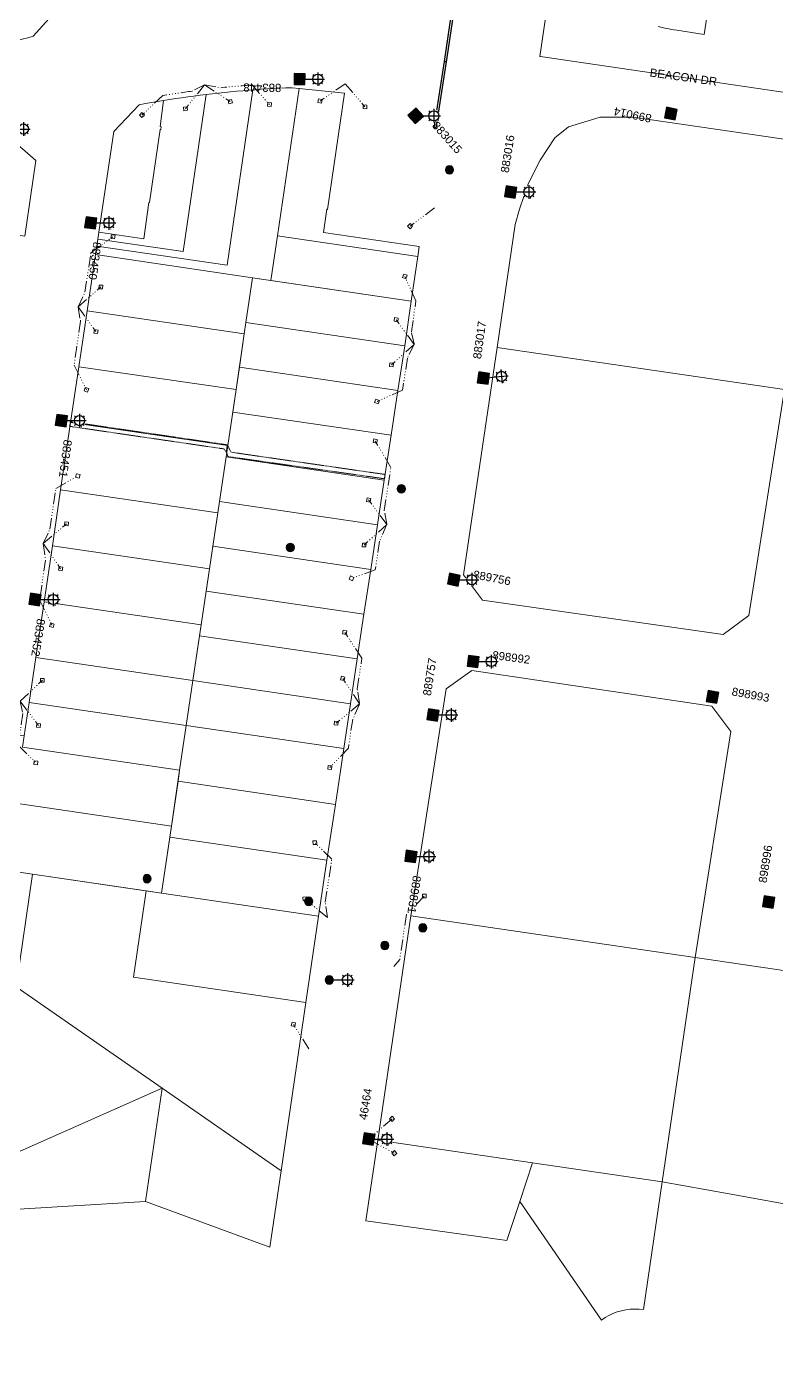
# Model space of a CAD drawing. Header units: metres. Extents: x 302924 to 306036, y 6267404 to 6269261.
# Drawn here: x 304021.5 to 304186.6, y 6268007.7 to 6268303.4 of the extents above; entities that cross this region are included whole.
import ezdxf
from ezdxf.enums import TextEntityAlignment as Align

# ---------------------------------------------------------------- set-up
doc = ezdxf.new("R2010")
doc.units = ezdxf.units.M
doc.set_wipeout_variables(frame=1)
for name, pattern in [('DASHED', [19.05, 12.7, -6.35]), ('DOT', [6.35, 0, -6.35]), ('HIDDEN2', [0.1875, 0.125, -0.0625]), ('PHANTOMX2', [5.6, 2.5, -0.5, 0.15, -0.5, 0.15, -0.5, 0.15, -0.5, 0.15, -0.5])]:
    doc.linetypes.add(name, pattern=pattern)
doc.layers.get('0').update_dxf_attribs({"color": 6})
for name, color, linetype, lineweight in [('Cadastre Land Parcels_SP_EXT', 118, 'Continuous', 15), ('Cadastre Other Property_SP_EXT', 138, 'DASHED', 15), ('Cadastre Road Names_SP_HV_LV_SL_EXT', 211, 'Continuous', 15), ('Services_SP_EXT', 42, 'PHANTOMX2', 20)]:
    doc.layers.add(name, color=color, linetype=linetype, lineweight=lineweight)
for name, color, linetype in [('Duct_SP_EXT', 30, 'Continuous'), ('Equip_SP_SL_EXT', 7, 'Continuous'), ('SupportsOH_SP_TR_HV_LV_SL_EXT', 7, 'Continuous'), ('SupportsUG_SP_LV_SL_EXT', 7, 'Continuous')]:
    doc.layers.add(name, color=color, linetype=linetype)
doc.styles.add('COLUMN_LABEL', font='arial.ttf', dxfattribs={"height": 2})
doc.styles.add('POLE_LABEL', font='arial.ttf', dxfattribs={"height": 2})
doc.styles.add('SL_LABEL', font='arial.ttf', dxfattribs={"height": 2})
doc.styles.get("Standard").update_dxf_attribs({"font": 'arial.ttf'})

# ---------------------------------------------------------------- blocks, each defined once
blk = doc.blocks.new('POLE_EXT')
blk.add_hatch(color=256).paths.add_polyline_path([(-0.9, 0, 1), (0.9, 0, 1)])
blk.add_lwpolyline([(-0.9, 0, 1), (0.9, 0, 1)], format="xyb", close=True)
at = {"flags": 8}
blk.add_attdef('pNumber', text='', height=1.8, dxfattribs=at).set_placement((2.5, 2.5), align=Align.MIDDLE_CENTER)
at = {"style": 'POLE_LABEL', "flags": 9}
for tag, p in [('STRUCTURE_PLANT_NUMBER', (1.35, 0.03)), ('STREET_CODE', (1.35, -0.2))]:
    blk.add_attdef(tag, text='', height=0.2, dxfattribs=at).set_placement(p, align=Align.MIDDLE_LEFT)
at = {"flags": 9}
for tag, p in [('OWNED_BY', (1.35, -0.4)), ('SPECIAL_USE', (1.35, -0.8)), ('STATE', (1.35, -1)), ('cLV', (1.35, -1.4)), ('hDepth', (1.35, -1.6)), ('hDia', (1.35, -1.8)), ('cHV', (1.35, -2)), ('PARENT', (1.35, -0.6)), ('USAGE', (1.35, -1.2)), ('LBRACKET', (1.35, -2.2)), ('LExisting', (1.35, -2.4)), ('LANTNUMBER', (1.35, -2.6)), ('LOther', (1.35, -2.8)), ('LRemove', (1.35, -3)), ('cLinedev', (1.35, -3.4)), ('pExisting', (1.35, -3.8)), ('pFooting', (1.35, -4.4)), ('pNew', (1.35, -4.6)), ('pRelocate', (1.35, -5)), ('pRemove', (1.35, -5.2)), ('pReplace', (1.35, -5.4)), ('pStay', (1.35, -5.6)), ('pType', (1.35, -5.8)), ('LEGEND', (1.35, -3.2)), ('LOCATION', (1.35, -3.6)), ('PFNUMBER', (1.35, -4)), ('NEWPFNUMBER', (1.35, -4.2)), ('cspan', (1.35, -6)), ('STREETNAME', (1.35, -6.2)), ('SUBURB', (1.35, -6.4)), ('OPERATED_BY', (1.36, -7.01)), ('NOTES', (1.35, -6.6)), ('MAINTAINED_BY', (1.36, -6.81))]:
    blk.add_attdef(tag, text='', height=0.2, dxfattribs=at).set_placement(p, align=Align.MIDDLE_LEFT)
at = {"flags": 1}
blk.add_attdef('Z', (1.35, -7.33), '', height=0.2, dxfattribs=at)
blk = doc.blocks.new('COLUMN_EXT')
blk.add_hatch(color=256).paths.add_polyline_path([(1.2, 1.2), (-1.2, 1.2), (-1.2, -1.2), (1.2, -1.2)])
blk.add_lwpolyline([(-1.2, 1.2), (-1.2, -1.2), (1.2, -1.2), (1.2, 1.2)], close=True)
at = {"style": 'COLUMN_LABEL', "width": 0.9, "flags": 8}
blk.add_attdef('ASSET_NUM', text='', height=1.8, rotation=360, dxfattribs=at).set_placement((4, 2), align=Align.MIDDLE_LEFT)
at = {"flags": 1}
blk.add_attdef('Z', (-2.35, -1.81), '', height=0.2, rotation=270, dxfattribs=at)
at = {"flags": 9}
for tag, p in [('NOTES', (-2, -1.81)), ('SUBURB', (-1.8, -1.81)), ('STREETNAME', (-1.6, -1.81)), ('LOCATION', (-1.4, -1.81)), ('LEGEND', (-1.2, -1.81)), ('USAGE', (-1, -1.81)), ('STATE', (-0.8, -1.81)), ('OWNED_BY', (-0.6, -1.81)), ('COLUMN_TYPE', (-0.4, -1.81))]:
    blk.add_attdef(tag, text='', height=0.2, rotation=270, dxfattribs=at).set_placement(p, align=Align.MIDDLE_LEFT)
for tag, style, p in [('STREET_CODE', 'COLUMN_LABEL', (-0.2, -1.81)), ('STRUCTURE_PLANT_NUMBER', 'POLE_LABEL', (0.03, -1.81))]:
    blk.add_attdef(tag, text='', height=0.2, rotation=270, dxfattribs=dict(at, style=style)).set_placement(p, align=Align.MIDDLE_LEFT)
blk = doc.blocks.new('SL_LANTERN_EXT')
at = {"style": 'SL_LABEL', "flags": 9}
blk.add_attdef('STREET_CODE', text='', height=0.001, rotation=270, dxfattribs=at).set_placement((0, 0), align=Align.MIDDLE_LEFT)
at = {"flags": 9}
for tag in ['CONSTRUCTED_VOLTAGE', 'CONTROL_TYPE', 'LANTERN_PURPOSE', 'LANTERN_TYPE', 'NO_PHASES', 'OPERATING_VOLTAGE', 'ORIENTATION', 'OWNED_BY', 'STATE', 'USAGE', 'CEXIST', 'CNEW', 'CNUMBER', 'CREMOVE', 'CREPLACE', 'LKINGHEIGHT', 'LBRACKET', 'LBRACKETVOCAB', 'LCATEGORY', 'LCHARGE1', 'LCHARGE1PERCENT', 'LCHARGE2', 'LCHARGE2PERCENT', 'LCHARGE3', 'LCHARGE3PERCENT', 'LEXIST', 'LLAMP', 'LLAMPVOCAB', 'LMAST', 'LMASTVOCAB', 'LNEW', 'LANTNUMBER', 'LOUTREACH', 'LOUTREACHVOCAB', 'LRATECODE', 'LREMOVE', 'LREPLACE', 'LTYPE', 'LTYPEVOCAB', 'LEGEND', 'SUBURB', 'STREETNAME', 'LOCATION', 'NOTES', 'MAINTAINED_BY']:
    blk.add_attdef(tag, text='', height=0.01, rotation=270, dxfattribs=at).set_placement((-0.01, 0), align=Align.MIDDLE_LEFT)
for tag, height, flags in [('OPERATED_BY', 0.01, 9), ('Z', 0.001, 1)]:
    blk.add_attdef(tag, (-0.01, 0), '', height=height, rotation=270, dxfattribs=dict(flags=flags))
at = {"flags": 8}
blk.add_attdef('LNUMBER', text='', height=1, dxfattribs=at).set_placement((7, -1), align=Align.MIDDLE_LEFT)
at = {"linetype": 'DOT'}
blk.add_wipeout([(2.5, 0), (2.93, 1.06), (3.99, 1.5), (5.06, 1.06), (5.5, 0), (5.06, -1.06), (3.99, -1.5), (2.93, -1.06)], dxfattribs=at)
for p, q in [((-0.01, 0), (2.87, 0)), ((2.93, 1.06), (3.2, 0.8)), ((3.99, 1.5), (3.99, -1.5)), ((3.99, 1.5), (3.99, 1.12)), ((5.06, 1.06), (4.79, 0.8)), ((2.5, 0), (5.5, 0)), ((2.93, -1.06), (3.2, -0.8)), ((3.99, -1.13), (3.99, -1.5)), ((5.06, -1.06), (4.79, -0.8)), ((5.12, 0), (5.5, 0))]:
    blk.add_line(p, q)
at = {"linetype": 'DOT', "flags": 128}
blk.add_lwpolyline([(2.5, 0), (2.93, 1.06), (3.99, 1.5), (5.06, 1.06), (5.5, 0), (5.06, -1.06), (3.99, -1.5), (2.93, -1.06), (2.5, 0)], close=True, dxfattribs=at)
blk.add_circle((3.99, 0), 1.12)
blk = doc.blocks.new('CCP_EXT')
blk.add_lwpolyline([(-0.57, 0), (0, 0.57), (0.57, 0), (0, -0.57), (-0.57, 0)])
at = {"flags": 9}
for tag in ['CCP_TYPE', 'CONSTRUCTED_VOLTAGE', 'NO_PHASES', 'OPERATING_VOLTAGE', 'ORIENTATION', 'OWNED_BY', 'USAGE', 'LEGEND', 'LIFE_SUPPORT', 'STATE', 'NOTES']:
    blk.add_attdef(tag, text='', height=0.01, dxfattribs=at).set_placement((0, 0), align=Align.MIDDLE_LEFT)
at = {"flags": 1}
blk.add_attdef('Z', (0, 0), '', height=0.01, dxfattribs=at)

msp = doc.modelspace()

# ---------------------------------------------------------------- linework, layer by layer
at = {"layer": 'Cadastre Land Parcels_SP_EXT', "linetype": 'Continuous'}
for points in [[(304178.7731, 6268354.717), (304170.8022, 6268301.7269), (304164.7176, 6268302.6306), (304164.1297, 6268302.7211), (304163.5425, 6268302.8194), (304162.956, 6268302.9258), (304162.3726, 6268303.0411), (304161.7892, 6268303.1624), (304161.2088, 6268303.2918), (304160.6283, 6268303.4291)], [(304160.6283, 6268303.4291), (304161.2088, 6268303.2918), (304161.7892, 6268303.1624), (304162.3726, 6268303.0411), (304162.956, 6268302.9258), (304163.5425, 6268302.8194), (304164.1297, 6268302.7211), (304164.7176, 6268302.6306), (304170.8022, 6268301.7269), (304178.7731, 6268354.717)], [(304139.3113, 6268329.3289), (304134.5441, 6268296.8699), (304134.73, 6268296.8429), (304192.1703, 6268288.3871), (304218.0237, 6268284.5812), (304271.5246, 6268276.7046), (304297.0886, 6268272.9403), (304359.2682, 6268263.7858), (304384.7804, 6268260.0291), (304442.6688, 6268251.5053), (304460.3233, 6268248.9056), (304460.5042, 6268248.8785), (304460.6863, 6268250.0946), (304461.753, 6268258.5769), (304384.3344, 6268270.0539), (304380.1367, 6268275.7075), (304387.3447, 6268323.547)]]:
    msp.add_lwpolyline(points, dxfattribs=at)
for points in [[(304013.0588, 6268298.4279), (304014.2836, 6268298.812), (304015.511, 6268299.1892), (304016.7394, 6268299.5606), (304017.9704, 6268299.9249), (304019.2032, 6268300.2833), (304020.437, 6268300.6358), (304021.6734, 6268300.9814), (304022.9108, 6268301.321), (304028.4848, 6268307.5229), (304031.7471, 6268329.5571), (304016.8272, 6268331.7407), (304011.8357, 6268298.0379), (304013.0588, 6268298.4279)], [(304076.7132, 6268257.2763), (304081.508, 6268289.7955), (304079.9312, 6268289.9571), (304078.5758, 6268289.9025), (304077.2214, 6268289.8399), (304075.868, 6268289.7675), (304074.514, 6268289.689), (304073.1609, 6268289.6026), (304071.8079, 6268289.5082), (304071.3175, 6268289.4703), (304065.6562, 6268250.807), (304036.8933, 6268255.0332), (304036.6107, 6268253.1238), (304071.248, 6268248.0315), (304075.2573, 6268247.4423), (304076.7132, 6268257.2763)], [(304091.5008, 6268288.7739), (304081.508, 6268289.7955), (304076.7132, 6268257.2763), (304107.6736, 6268252.7319), (304107.9946, 6268254.9165), (304086.8774, 6268258.0325), (304087.6249, 6268263.1299), (304087.7433, 6268263.1124), (304091.5008, 6268288.7739)], [(304071.3175, 6268289.4703), (304070.4561, 6268289.405), (304069.1051, 6268289.2937), (304067.7543, 6268289.1756), (304066.4037, 6268289.0484), (304065.0542, 6268288.9144), (304063.7055, 6268288.7724), (304062.3587, 6268288.6214), (304061.0121, 6268288.4636), (304055.9489, 6268253.7956), (304037.1196, 6268256.5645), (304036.8933, 6268255.0332), (304065.6562, 6268250.807), (304071.3175, 6268289.4703)], [(304061.0121, 6268288.4636), (304059.6656, 6268288.2978), (304058.321, 6268288.123), (304056.9774, 6268287.9414), (304055.6347, 6268287.7517), (304054.2938, 6268287.5531), (304052.9532, 6268287.3477), (304051.6144, 6268287.1343), (304050.9055, 6268281.3684), (304051.1239, 6268281.337), (304051.0364, 6268280.7395), (304050.8922, 6268280.7604), (304048.5236, 6268264.5974), (304048.4052, 6268264.6148), (304047.237, 6268256.6415), (304037.3467, 6268258.0947), (304037.1196, 6268256.5645), (304055.9489, 6268253.7956), (304061.0121, 6268288.4636)], [(304051.1239, 6268281.337), (304050.9055, 6268281.3684), (304051.6144, 6268287.1343), (304050.2765, 6268286.9129), (304048.9397, 6268286.6837), (304047.6046, 6268286.4464), (304046.2706, 6268286.2013), (304040.6314, 6268280.2916), (304037.3467, 6268258.0947), (304047.237, 6268256.6415), (304048.4052, 6268264.6148), (304048.5236, 6268264.5974), (304050.8922, 6268280.7604), (304051.0364, 6268280.7395), (304051.1239, 6268281.337)], [(304195.6037, 6268272.4065), (304191.414, 6268278.1557), (304155.153, 6268283.4679), (304147.8695, 6268283.452), (304140.8724, 6268281.3445), (304137.8603, 6268278.9019), (304134.6183, 6268274.007), (304132.0124, 6268268.7383), (304130.0823, 6268263.178), (304129.1063, 6268259.7408), (304125.1407, 6268232.6698), (304188.4655, 6268223.4006), (304195.6037, 6268272.4065)], [(304023.5009, 6268273.8609), (304017.6821, 6268278.9521), (304016.4906, 6268278.5627), (304015.3009, 6268278.1683), (304014.1139, 6268277.767), (304012.9287, 6268277.3598), (304011.7452, 6268276.9448), (304010.5652, 6268276.5247), (304009.3862, 6268276.0968), (304008.2106, 6268275.6639), (304007.2405, 6268275.304), (304006.2686, 6268274.9459), (304004.0104, 6268259.6911), (304021.0345, 6268257.2006), (304023.5009, 6268273.8609)], [(304107.6736, 6268252.7319), (304076.7132, 6268257.2763), (304075.2573, 6268247.4423), (304106.2279, 6268242.8882), (304107.6736, 6268252.7319)], [(304069.7862, 6268238.1575), (304071.248, 6268248.0315), (304036.6107, 6268253.1238), (304034.7804, 6268240.757), (304069.4205, 6268235.6865), (304069.7862, 6268238.1575)], [(304106.2279, 6268242.8882), (304071.248, 6268248.0315), (304069.7862, 6268238.1575), (304104.7761, 6268233.0095), (304106.2279, 6268242.8882)], [(304069.4205, 6268235.6865), (304034.7804, 6268240.757), (304032.9529, 6268228.4112), (304067.5929, 6268223.3406), (304069.4205, 6268235.6865)], [(304104.6317, 6268232.0259), (304104.7761, 6268233.0095), (304069.7862, 6268238.1575), (304069.4205, 6268235.6865), (304068.3245, 6268228.2826), (304103.281, 6268223.1389), (304104.6317, 6268232.0259)], [(304180.6465, 6268173.5105), (304188.4655, 6268223.4006), (304125.1407, 6268232.6698), (304117.7673, 6268182.5083), (304121.9088, 6268176.8854), (304174.962, 6268169.2907), (304180.6465, 6268173.5105)], [(304067.5929, 6268223.3406), (304032.9529, 6268228.4112), (304031.1253, 6268216.0663), (304065.7645, 6268210.9947), (304067.5929, 6268223.3406)], [(304103.281, 6268223.1389), (304068.3245, 6268228.2826), (304067.5929, 6268223.3406), (304066.8619, 6268218.4077), (304101.7808, 6268213.2721), (304103.281, 6268223.1389)], [(304065.7645, 6268210.9947), (304031.1253, 6268216.0663), (304028.932, 6268201.2504), (304063.572, 6268196.1809), (304065.7645, 6268210.9947)], [(304101.7808, 6268213.2721), (304066.8619, 6268218.4077), (304065.7645, 6268210.9947), (304065.4002, 6268208.5328), (304100.2807, 6268203.4034), (304101.7808, 6268213.2721)], [(304100.2807, 6268203.4034), (304065.4002, 6268208.5328), (304063.9384, 6268198.6578), (304098.7806, 6268193.5347), (304100.2807, 6268203.4034)], [(304063.572, 6268196.1809), (304028.932, 6268201.2504), (304027.1045, 6268188.9055), (304061.7436, 6268183.835), (304063.572, 6268196.1809)], [(304098.7806, 6268193.5347), (304063.9384, 6268198.6578), (304063.572, 6268196.1809), (304062.4767, 6268188.783), (304097.2805, 6268183.667), (304098.7806, 6268193.5347)], [(304061.7436, 6268183.835), (304027.1045, 6268188.9055), (304025.2787, 6268176.5587), (304059.916, 6268171.4891), (304061.7436, 6268183.835)], [(304097.2805, 6268183.667), (304062.4767, 6268188.783), (304061.7436, 6268183.835), (304061.0142, 6268178.907), (304095.7803, 6268173.7993), (304097.2805, 6268183.667)], [(304095.0434, 6268168.9517), (304095.7803, 6268173.7993), (304061.0142, 6268178.907), (304059.916, 6268171.4891), (304059.5525, 6268169.0321), (304094.291, 6268163.9287), (304095.0434, 6268168.9517)], [(304059.916, 6268171.4891), (304025.2787, 6268176.5587), (304023.4513, 6268164.2138), (304058.0886, 6268159.1433), (304059.916, 6268171.4891)], [(304094.291, 6268163.9287), (304059.5525, 6268169.0321), (304058.0886, 6268159.1433), (304092.811, 6268154.0555), (304094.291, 6268163.9287)], [(304058.0886, 6268159.1433), (304023.4513, 6268164.2138), (304021.9888, 6268154.3369), (304056.6261, 6268149.2664), (304058.0886, 6268159.1433)], [(304176.6373, 6268147.9195), (304172.4959, 6268153.5423), (304119.55, 6268161.376), (304113.9433, 6268157.3328), (304106.1098, 6268107.2414), (304168.8167, 6268098.0293), (304176.6373, 6268147.9195)], [(304092.811, 6268154.0555), (304058.0886, 6268159.1433), (304056.6261, 6268149.2664), (304091.3317, 6268144.1822), (304092.811, 6268154.0555)], [(304056.6261, 6268149.2664), (304021.9888, 6268154.3369), (304020.893, 6268146.9299), (304020.5272, 6268144.46), (304055.1644, 6268139.3914), (304056.6261, 6268149.2664)], [(304053.3369, 6268127.0446), (304016.4721, 6268132.4413), (304018.4954, 6268146.1001), (304017.5082, 6268147.4255), (304014.7071, 6268147.8345), (304016.3951, 6268145.5677), (304012.3022, 6268117.954), (304022.7467, 6268116.4186), (304051.145, 6268112.2436), (304053.3369, 6268127.0446)], [(304091.3317, 6268144.1822), (304056.6261, 6268149.2664), (304055.1644, 6268139.3914), (304054.8015, 6268136.9394), (304089.4825, 6268131.8419), (304091.3317, 6268144.1822)], [(304055.1644, 6268139.3914), (304020.5272, 6268144.46), (304020.893, 6268146.9299), (304017.5082, 6268147.4255), (304018.4954, 6268146.1001), (304016.4721, 6268132.4413), (304053.3369, 6268127.0446), (304055.1644, 6268139.3914)], [(304089.4825, 6268131.8419), (304054.8015, 6268136.9394), (304053.3369, 6268127.0446), (304052.974, 6268124.5965), (304087.634, 6268119.5016), (304089.4825, 6268131.8419)], [(304087.634, 6268119.5016), (304052.974, 6268124.5965), (304051.145, 6268112.2436), (304085.7834, 6268107.1512), (304087.634, 6268119.5016)], [(304022.747, 6268116.419), (303975.747, 6268123.329), (303972.097, 6268098.522), (303993.064, 6268095.441), (303995.367, 6268063.529), (303995.975, 6268063.683), (303996.59, 6268063.805), (303997.211, 6268063.896), (303997.836, 6268063.953), (303998.463, 6268063.977), (303999.09, 6268063.969), (303999.716, 6268063.927), (304000.338, 6268063.852), (303998.131, 6268094.693), (304019.099, 6268091.607), (304022.747, 6268116.419)], [(304082.9933, 6268088.154), (304044.9843, 6268093.7413), (304047.7752, 6268112.7395), (304022.7467, 6268116.4186), (304019.0993, 6268091.6067), (304051.2935, 6268069.215), (304077.5342, 6268050.9905), (304082.9933, 6268088.154)], [(304085.7834, 6268107.1512), (304051.145, 6268112.2436), (304047.7752, 6268112.7395), (304044.9843, 6268093.7413), (304082.9933, 6268088.154), (304085.7834, 6268107.1512)], [(304168.817, 6268098.029), (304106.11, 6268107.241), (304098.837, 6268057.736), (304132.972, 6268052.722), (304161.54, 6268048.561), (304168.817, 6268098.029)], [(304231.551, 6268088.804), (304230.756, 6268088.934), (304168.817, 6268098.029), (304161.54, 6268048.561), (304176.311, 6268045.887), (304190.486, 6268043.321), (304205.361, 6268040.627), (304220.407, 6268037.899), (304221.019, 6268037.792), (304216.641, 6268008.105), (304217.644, 6268007.953), (304218.646, 6268007.808), (304219.613, 6268007.667), (304231.551, 6268088.804)], [(304051.294, 6268069.215), (304019.099, 6268091.607), (304014.512, 6268060.414), (304015.021, 6268060.013), (304015.508, 6268059.586), (304015.973, 6268059.134), (304016.412, 6268058.658), (304016.826, 6268058.159), (304017.212, 6268057.639), (304017.571, 6268057.099), (304017.9, 6268056.54), (304018.199, 6268055.967), (304018.467, 6268055.377), (304018.704, 6268054.773), (304051.294, 6268069.215)], [(304047.619, 6268044.253), (304051.294, 6268069.215), (304018.704, 6268054.773), (304018.909, 6268054.194), (304019.083, 6268053.606), (304019.227, 6268053.009), (304019.341, 6268052.407), (304019.423, 6268051.799), (304019.476, 6268051.187), (304019.496, 6268050.574), (304019.484, 6268049.96), (304019.442, 6268049.348), (304019.368, 6268048.738), (304018.44, 6268042.426), (304047.619, 6268044.253)], [(304077.534, 6268050.991), (304051.294, 6268069.215), (304047.619, 6268044.253), (304075.051, 6268034.157), (304077.534, 6268050.991)], [(304132.972, 6268052.722), (304098.837, 6268057.736), (304096.22, 6268039.925), (304127.272, 6268035.647), (304130.125, 6268044.194), (304132.972, 6268052.722)], [(304157.391, 6268020.361), (304161.54, 6268048.561), (304132.972, 6268052.722), (304130.125, 6268044.194), (304148.133, 6268018.076), (304148.93, 6268018.617), (304149.782, 6268019.102), (304150.668, 6268019.519), (304151.586, 6268019.865), (304152.527, 6268020.137), (304153.486, 6268020.335), (304154.458, 6268020.458), (304155.437, 6268020.502), (304156.417, 6268020.471), (304157.391, 6268020.361)]]:
    msp.add_lwpolyline(points, close=True, dxfattribs=at)
at = {"layer": 'Cadastre Other Property_SP_EXT', "linetype": 'HIDDEN2'}
for points in [[(304030.929, 6268215.3531), (304030.9134, 6268215.2473), (304064.9649, 6268210.2638), (304065.4488, 6268209.5292), (304065.549, 6268210.2108), (304065.6883, 6268211.159), (304031.0616, 6268216.2558), (304030.929, 6268215.3531)], [(304065.6889, 6268211.1633), (304065.456, 6268209.5776), (304065.8196, 6268208.5759), (304100.323, 6268203.6821), (304100.4665, 6268204.6261), (304066.4666, 6268209.54), (304065.6889, 6268211.1633)]]:
    msp.add_lwpolyline(points, close=True, dxfattribs=at)
at = {"layer": 'Duct_SP_EXT'}
for p, q in [((304113.5437, 6268295.7391), (304117.6131, 6268323.4276)), ((304114.0183, 6268295.667), (304118.088, 6268323.3578)), ((304111.2552, 6268281.1355), (304113.5437, 6268295.7391)), ((304111.7294, 6268281.0612), (304114.0183, 6268295.667)), ((304113.5437, 6268295.7391), (304113.781, 6268295.703)), ((304114.0183, 6268295.667), (304113.781, 6268295.703)), ((304111.2552, 6268281.1355), (304111.4923, 6268281.0984)), ((304111.7294, 6268281.0612), (304111.4923, 6268281.0984))]:
    msp.add_line(p, q, dxfattribs=at)
at = {"layer": 'Services_SP_EXT'}
for points in [[(304060.6584, 6268290.5635), (304057.9088, 6268289.2005), (304057.9088, 6268289.2005, 0.00703137), (304051.4841, 6268288.236), (304051.4841, 6268288.236), (304046.8506, 6268283.9312)], [(304060.6584, 6268290.5635), (304064.2406, 6268289.9556), (304064.2406, 6268289.9556, -0.00747659), (304071.121, 6268290.5715), (304071.121, 6268290.5715), (304074.9591, 6268286.235)]]:
    msp.add_lwpolyline(points, format="xyb", dxfattribs=at)
for points in [[(304060.6584, 6268290.5635), (304056.4329, 6268285.3244)], [(304060.6584, 6268290.5635), (304066.3178, 6268286.8986)], [(304091.678, 6268290.7823), (304096.0169, 6268285.735)], [(304111.3402, 6268263.4334), (304105.9558, 6268259.3959)], [(304032.776, 6268241.5827), (304034.2917, 6268244.8206), (304034.2917, 6268244.8206), (304035.5834, 6268253.5187), (304040.4599, 6268257.0563)], [(304106.8646, 6268233.4629), (304106.2405, 6268236.0944), (304106.2405, 6268236.0944), (304107.246, 6268242.9384), (304104.7934, 6268248.3316)], [(304032.776, 6268241.5827), (304037.8086, 6268246)], [(304032.7687, 6268241.6023), (304033.316, 6268238.4388), (304033.316, 6268238.4388), (304031.8993, 6268228.7663), (304034.6252, 6268223.3127)], [(304032.7687, 6268241.6023), (304036.7187, 6268236.1573)], [(304106.8441, 6268233.3232), (304102.8911, 6268238.766)], [(304106.85, 6268233.3636), (304105.3797, 6268230.2902), (304105.3797, 6268230.2902), (304104.3039, 6268223.2138), (304098.6669, 6268220.7529)], [(304106.8441, 6268233.3232), (304101.8464, 6268228.8207)], [(304100.818, 6268193.6286), (304100.2647, 6268196.6422), (304100.2647, 6268196.6422), (304101.7173, 6268206.1979), (304098.2895, 6268211.9944)], [(304025.1118, 6268189.3726), (304026.5664, 6268192.5393), (304026.5664, 6268192.5393), (304027.8918, 6268201.5604), (304032.7379, 6268204.3061)], [(304100.8122, 6268193.5897), (304096.8214, 6268199.0048)], [(304025.1118, 6268189.3726), (304030.2312, 6268193.7363)], [(304100.8251, 6268193.6748), (304099.2371, 6268189.882), (304099.2371, 6268189.882), (304098.2748, 6268183.5516), (304093.0428, 6268181.7154)], [(304100.8122, 6268193.5897), (304095.8459, 6268189.0526)], [(304025.1118, 6268189.3726), (304028.9141, 6268183.8235)], [(304094.8428, 6268154.1144), (304094.3125, 6268157.3228), (304094.3125, 6268157.3228), (304095.3307, 6268164.1174), (304091.5527, 6268169.776)], [(304094.8282, 6268154.0165), (304091.1188, 6268159.6281)], [(304019.9978, 6268154.6227), (304024.9119, 6268159.2164)], [(304019.9978, 6268154.6227), (304020.5911, 6268151.8708), (304020.5911, 6268151.8708), (304019.8967, 6268147.1446), (304019.6939, 6268144.781), (304023.4748, 6268141.0238)], [(304019.9978, 6268154.6227), (304024.0503, 6268149.2536)], [(304094.8231, 6268153.9827), (304093.304, 6268150.5929), (304093.304, 6268150.5929), (304092.3471, 6268144.2074), (304088.241, 6268139.9569)], [(304094.8282, 6268154.0165), (304089.6369, 6268149.7385)], [(304087.7609, 6268106.8546), (304087.259, 6268110.2527), (304087.259, 6268110.2527), (304088.6792, 6268119.7305), (304084.9611, 6268123.3955)], [(304087.7609, 6268106.8546), (304082.7872, 6268111.0131)], [(304109.0973, 6268111.6074), (304105.1413, 6268107.5799)], [(304105.1413, 6268107.5799), (304103.673, 6268097.6059), (304102.3825, 6268096.0975)], [(304083.6115, 6268077.8913), (304080.2516, 6268083.302)]]:
    msp.add_lwpolyline(points, dxfattribs=at)

# ---------------------------------------------------------------- block references
for p, rotation in [((304066.3178, 6268286.8985), 147.0497170487225), ((304074.959, 6268286.235), 131.5662742325353), ((304086.1036, 6268287.021), 34.59172609193606), ((304056.4329, 6268285.3244), 51.04971741721835), ((304096.0169, 6268285.735), 130.5917264504544), ((304104.7934, 6268248.3315), 294.4535889738914), ((304037.8086, 6268246), 221.9719682955536), ((304102.8911, 6268238.766), 306.0034028014175), ((304036.7187, 6268236.1574), 125.9719685671153), ((304101.8464, 6268228.8207), 42.00340296147434), ((304034.6252, 6268223.3126), 116.5576471661993), ((304098.6668, 6268220.7529), 23.58354608498267), ((304098.2895, 6268211.9943), 300.5985424569267), ((304032.7378, 6268204.3061), 209.5347468028741), ((304096.8214, 6268199.0049), 306.4018436415258), ((304030.2312, 6268193.7363), 220.4315259713189), ((304095.8459, 6268189.0526), 42.40184366192932), ((304028.9141, 6268183.8234), 124.4315261447536), ((304093.0428, 6268181.7154), 19.33895630566172), ((304027.026, 6268171.3533), 115.7779765472814), ((304091.5527, 6268169.776), 303.7290387398415), ((304024.9118, 6268159.2165), 223.0579975619113), ((304091.1188, 6268159.6281), 303.4781087020107), ((304089.6369, 6268149.7385), 39.47810872899279), ((304024.0504, 6268149.2536), 127.0579976848598), ((304023.4747, 6268141.0238), 129.9771294871569), ((304088.2409, 6268139.9569), 39.63161602203934), ((304084.9612, 6268123.3955), 315.4120357919464), ((304109.0974, 6268111.6073), 225.4912440932281), ((304082.7872, 6268111.0131), 320.1013980097917), ((304080.2515, 6268083.3019), 303.8151567811185)]:
    msp.add_blockref('CCP_EXT', p, dxfattribs=dict(at, rotation=rotation))
for p in [(304046.8505, 6268283.9312), (304105.9558, 6268259.3959), (304101.9862, 6268062.4544)]:
    msp.add_blockref('CCP_EXT', p, dxfattribs=at)
at = {"layer": 'SupportsOH_SP_TR_HV_LV_SL_EXT'}
for p in [(304114.6329, 6268271.829), (304104.031, 6268201.464), (304079.565, 6268188.519), (304047.9897, 6268115.4532), (304083.6056, 6268110.4411), (304108.753, 6268104.598), (304100.385, 6268100.6889), (304088.1512, 6268093.1084)]:
    msp.add_blockref('POLE_EXT', p, dxfattribs=at)
at = {"layer": 'SupportsUG_SP_LV_SL_EXT'}
ref = msp.add_blockref('COLUMN_EXT', (304081.6039, 6268291.8482), dxfattribs=dict(at, rotation=179.2399169233651))
ref.add_attrib('ASSET_NUM', '883448', dxfattribs={"layer": '0', "height": 1.8, "rotation": 179.239917, "style": 'COLUMN_LABEL'}).set_placement((304077.5778, 6268289.9015), align=Align.MIDDLE_LEFT)
ref = msp.add_blockref('COLUMN_EXT', (304107.1834, 6268283.7602), dxfattribs=dict(at, rotation=311.7496286950339))
ref.add_attrib('ASSET_NUM', '883015', dxfattribs={"layer": '0', "height": 1.8, "rotation": 311.749629, "style": 'COLUMN_LABEL'}).set_placement((304111.3391, 6268282.1077), align=Align.MIDDLE_LEFT)
ref = msp.add_blockref('COLUMN_EXT', (304163.4445, 6268284.2517), dxfattribs=dict(at, rotation=168.2867791439119))
ref.add_attrib('ASSET_NUM', '899014', dxfattribs={"layer": '0', "height": 1.8, "rotation": 168.286779, "style": 'COLUMN_LABEL'}).set_placement((304159.1218, 6268283.1054), align=Align.MIDDLE_LEFT)
ref = msp.add_blockref('COLUMN_EXT', (304128.1403, 6268266.949), dxfattribs=dict(at, rotation=81.01116514308521))
ref.add_attrib('ASSET_NUM', '883016', dxfattribs={"layer": '0', "height": 1.8, "rotation": 81.011165, "style": 'COLUMN_LABEL'}).set_placement((304126.7898, 6268271.2124), align=Align.MIDDLE_LEFT)
ref = msp.add_blockref('COLUMN_EXT', (304035.5722, 6268260.1325), dxfattribs=dict(at, rotation=262.5670868208462))
ref.add_attrib('ASSET_NUM', '883450', dxfattribs={"layer": '0', "height": 1.8, "rotation": 262.567087, "style": 'COLUMN_LABEL'}).set_placement((304037.0379, 6268255.9073), align=Align.MIDDLE_LEFT)
ref = msp.add_blockref('COLUMN_EXT', (304122.1253, 6268225.9058), dxfattribs=dict(at, rotation=82.162575178721))
ref.add_attrib('ASSET_NUM', '883017', dxfattribs={"layer": '0', "height": 1.8, "rotation": 82.162575, "style": 'COLUMN_LABEL'}).set_placement((304120.6894, 6268230.1412), align=Align.MIDDLE_LEFT)
ref = msp.add_blockref('COLUMN_EXT', (304029.0928, 6268216.5049), dxfattribs=dict(at, rotation=262.3747990002012))
ref.add_attrib('ASSET_NUM', '883451', dxfattribs={"layer": '0', "height": 1.8, "rotation": 262.374799, "style": 'COLUMN_LABEL'}).set_placement((304030.5443, 6268212.2749), align=Align.MIDDLE_LEFT)
ref = msp.add_blockref('COLUMN_EXT', (304115.5853, 6268181.4133), dxfattribs=dict(at, rotation=349.0844094043548))
ref.add_attrib('ASSET_NUM', '889756', dxfattribs={"layer": '0', "height": 1.8, "rotation": 349.084409, "style": 'COLUMN_LABEL'}).set_placement((304119.8917, 6268182.6196), align=Align.MIDDLE_LEFT)
ref = msp.add_blockref('COLUMN_EXT', (304023.3002, 6268177.0385), dxfattribs=dict(at, rotation=260.972308905731))
ref.add_attrib('ASSET_NUM', '883452', dxfattribs={"layer": '0', "height": 1.8, "rotation": 260.972309, "style": 'COLUMN_LABEL'}).set_placement((304024.6478, 6268172.7742), align=Align.MIDDLE_LEFT)
ref = msp.add_blockref('COLUMN_EXT', (304119.8744, 6268163.3495), dxfattribs=dict(at, rotation=352.571809563296))
ref.add_attrib('ASSET_NUM', '898992', dxfattribs={"layer": '0', "height": 1.8, "rotation": 352.57181, "style": 'COLUMN_LABEL'}).set_placement((304124.0994, 6268164.8156), align=Align.MIDDLE_LEFT)
ref = msp.add_blockref('COLUMN_EXT', (304111.0186, 6268151.5738), dxfattribs=dict(at, rotation=81.29880037944612))
ref.add_attrib('ASSET_NUM', '889757', dxfattribs={"layer": '0', "height": 1.8, "rotation": 81.2988, "style": 'COLUMN_LABEL'}).set_placement((304109.6468, 6268155.8304), align=Align.MIDDLE_LEFT)
ref = msp.add_blockref('COLUMN_EXT', (304172.6116, 6268155.539), dxfattribs=dict(at, rotation=349.670085156216))
ref.add_attrib('ASSET_NUM', '898993', dxfattribs={"layer": '0', "height": 1.8, "rotation": 349.670085, "style": 'COLUMN_LABEL'}).set_placement((304176.9054, 6268156.7893), align=Align.MIDDLE_LEFT)
ref = msp.add_blockref('COLUMN_EXT', (304106.136, 6268120.3518), dxfattribs=dict(at, rotation=261.3611561857709))
ref.add_attrib('ASSET_NUM', '889831', dxfattribs={"layer": '0', "height": 1.8, "rotation": 261.361156, "style": 'COLUMN_LABEL'}).set_placement((304107.5125, 6268116.0968), align=Align.MIDDLE_LEFT)
ref = msp.add_blockref('COLUMN_EXT', (304184.9894, 6268110.2858), dxfattribs=dict(at, rotation=81.1215265536362))
ref.add_attrib('ASSET_NUM', '898996', dxfattribs={"layer": '0', "height": 1.8, "rotation": 81.121527, "style": 'COLUMN_LABEL'}).set_placement((304183.6307, 6268114.5465), align=Align.MIDDLE_LEFT)
ref = msp.add_blockref('COLUMN_EXT', (304096.859, 6268058.001), dxfattribs=dict(at, rotation=80.59742736696252))
ref.add_attrib('ASSET_NUM', '46464', dxfattribs={"layer": '0', "height": 1.8, "rotation": 80.597427, "style": 'COLUMN_LABEL'}).set_placement((304095.5393, 6268062.274), align=Align.MIDDLE_LEFT)

# ---------------------------------------------------------------- texts
at = {"layer": 'Cadastre Road Names_SP_HV_LV_SL_EXT'}
msp.add_text('BEACON DR', height=1.8, rotation=352.035386, dxfattribs=at).set_placement((304158.6856, 6268292.4623))

# ---------------------------------------------------------------- next in the draw order: block references
at = {"layer": 'Equip_SP_SL_EXT'}
for p in [(304081.6039, 6268291.8482), (304107.1834, 6268283.7602), (304016.7224, 6268280.8457), (304128.1404, 6268266.949), (304035.5721, 6268260.1324), (304029.0928, 6268216.5049), (304115.5853, 6268181.4132), (304023.3002, 6268177.0385), (304119.8743, 6268163.3496), (304111.0186, 6268151.5738), (304106.136, 6268120.3518), (304088.1511, 6268093.1084), (304096.859, 6268058.001)]:
    msp.add_blockref('SL_LANTERN_EXT', p, dxfattribs=at)
at = {"layer": 'Equip_SP_SL_EXT', "rotation": 5.206034791760019}
msp.add_blockref('SL_LANTERN_EXT', (304122.1253, 6268225.9058), dxfattribs=at)

# ---------------------------------------------------------------- next in the draw order: linework, layer by layer
at = {"layer": 'Services_SP_EXT'}
for points in [[(304091.678, 6268290.7823), (304086.1036, 6268287.021)], [(304025.1118, 6268189.3726), (304025.5893, 6268185.7382), (304025.5893, 6268185.7382), (304024.757, 6268180.0664), (304024.3039, 6268176.9899), (304027.026, 6268171.3534)], [(304101.9862, 6268062.4544), (304096.859, 6268058.001)], [(304096.8499, 6268057.9455), (304102.4631, 6268054.8832)]]:
    msp.add_lwpolyline(points, dxfattribs=at)

# ---------------------------------------------------------------- next in the draw order: block references
for p, rotation in [((304040.4599, 6268257.0563), 216.2624206662033), ((304102.4631, 6268054.8832), 260.4883227211244)]:
    msp.add_blockref('CCP_EXT', p, dxfattribs=dict(at, rotation=rotation))

doc.saveas('drawing.dxf')
